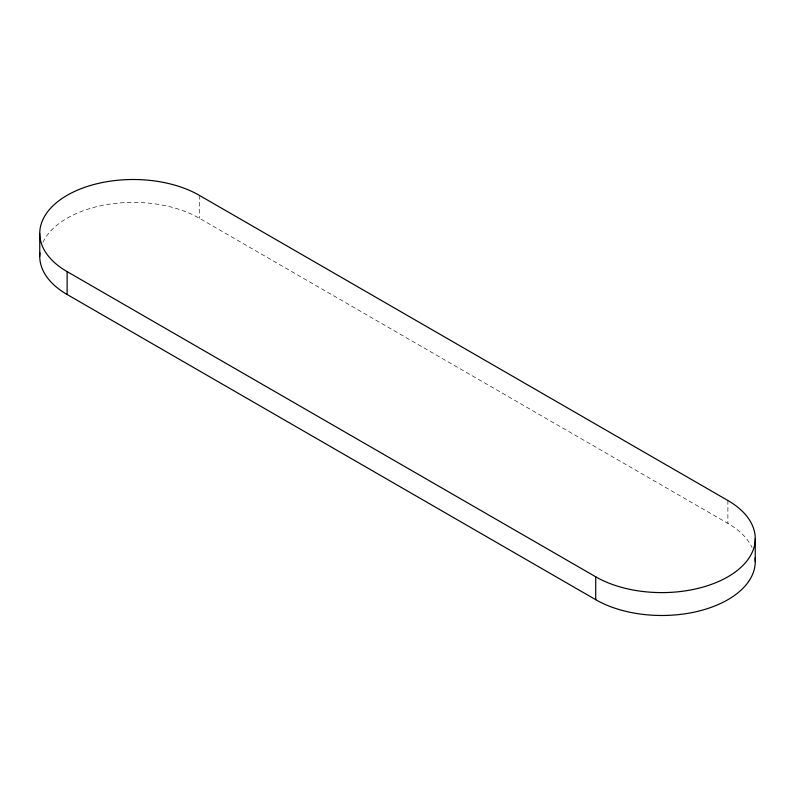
<?xml version="1.0" encoding="UTF-8"?>
<svg xmlns="http://www.w3.org/2000/svg" width="795" height="795" viewBox="0 0 795 795"><rect width="100%" height="100%" fill="white"/><g stroke="black" fill="none" stroke-linecap="round" stroke-linejoin="round"><path stroke-width="0.6" stroke-dasharray="3.98 2.98" d="M42.93 242.386A93.442 53.951 0 0 1 199.277 218.198L727.882 523.388A93.442 53.951 0 0 1 752.07 547.576M727.882 500.502L727.882 523.388M199.277 195.312L199.277 218.198"/><path stroke-width="1.19" d="M67.118 271.612L595.723 576.802A93.442 53.951 0 0 0 727.882 576.802A93.442 53.951 0 0 0 727.882 500.502L199.277 195.312A93.442 53.951 0 0 0 67.118 195.312A93.442 53.951 0 0 0 67.118 271.612L67.118 294.498L595.723 599.688A93.442 53.951 0 0 0 700.365 610.679A93.442 53.951 0 0 0 755.051 558.01M755.25 538.652L755.25 561.538M595.723 576.802L595.723 599.688M39.75 233.462L39.75 256.348M67.118 294.498A93.442 53.951 0 0 1 39.949 252.82"/></g></svg>
